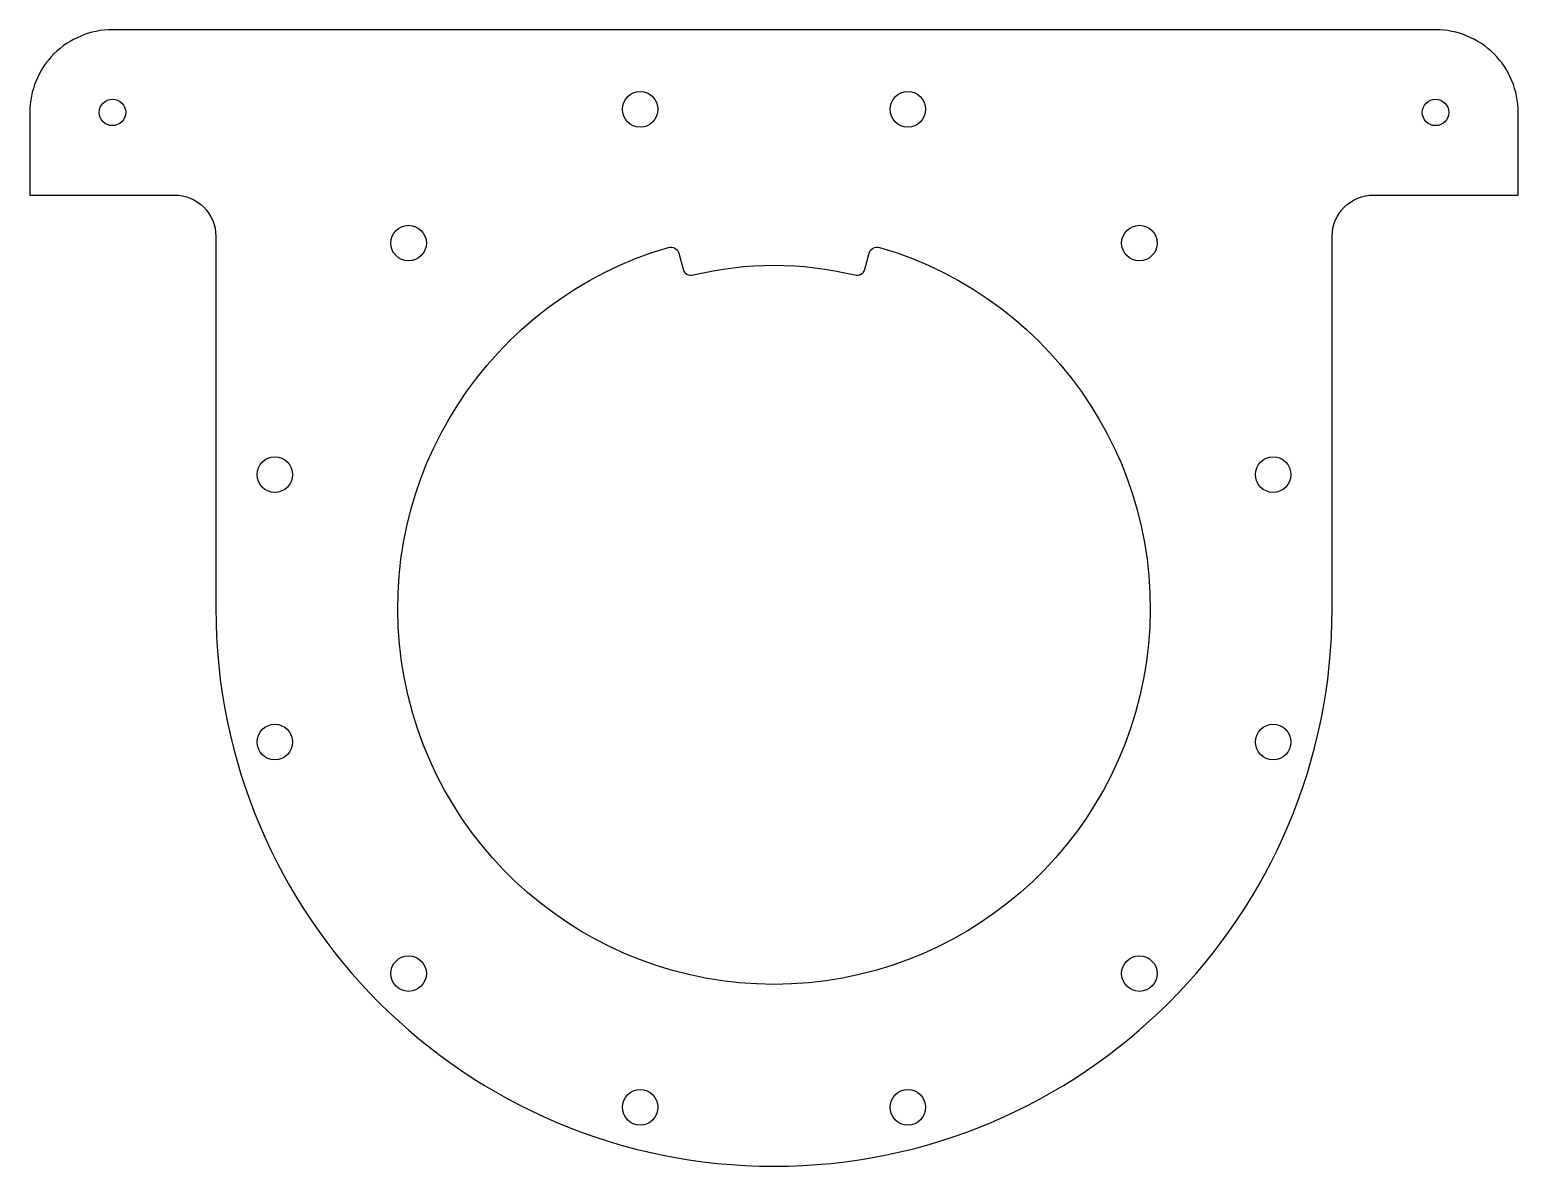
# Model space of a CAD drawing. Header units: millimetres. Extents: x -90 to 90, y -67 to 70.
import ezdxf

# ---------------------------------------------------------------- set-up
doc = ezdxf.new("R2010")
doc.units = ezdxf.units.MM

msp = doc.modelspace()

# ---------------------------------------------------------------- linework, layer by layer
for points in [[(-90, 50), (-72.5, 50, -0.414214), (-67.5, 45), (-67.5, 0, 1), (67.5, 0), (67.5, 45, -0.414214), (72.5, 50), (90, 50), (90, 60, 0.414214), (80, 70), (-80, 70, 0.414214), (-90, 60)], [(-11, 41.04, 0.407338), (-9.79, 40.33, -0.119701), (9.79, 40.33, 0.407338), (11, 41.04), (11.51, 42.97, -0.420811), (12.76, 43.67, -6.988043), (-12.76, 43.67, -0.420811), (-11.51, 42.97)]]:
    msp.add_lwpolyline(points, format="xyb", close=True)
for centre, radius in [((-80, 60), 1.6), ((-16.18, 60.37), 2.15), ((16.18, 60.37), 2.15), ((80, 60), 1.6), ((-44.19, 44.19), 2.15), ((44.19, 44.19), 2.15), ((-60.37, 16.18), 2.15), ((60.37, 16.18), 2.15), ((-60.37, -16.18), 2.15), ((60.37, -16.18), 2.15), ((-44.19, -44.19), 2.15), ((44.19, -44.19), 2.15), ((-16.18, -60.37), 2.15), ((16.18, -60.37), 2.15)]:
    msp.add_circle(centre, radius)

doc.saveas('drawing.dxf')
